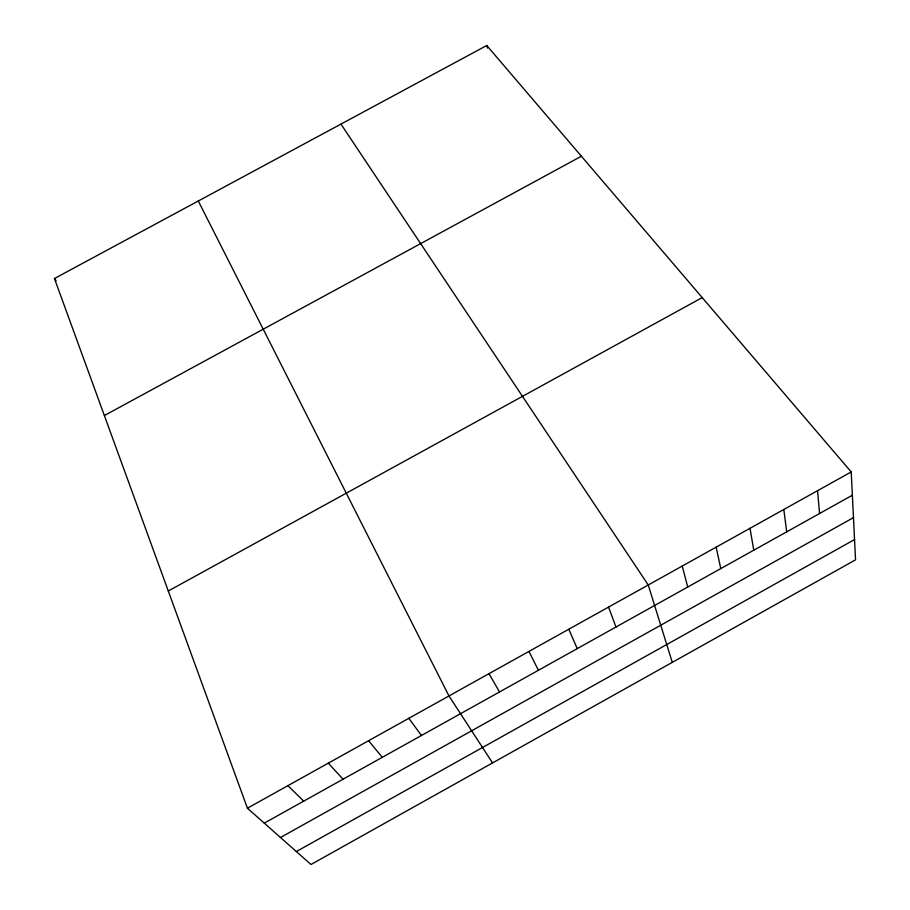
<?xml version="1.0" encoding="UTF-8"?>
<svg xmlns="http://www.w3.org/2000/svg" width="910" height="910" viewBox="0 0 910 910"><rect width="100%" height="100%" fill="white"/><g stroke="black" fill="none" stroke-linecap="round" stroke-linejoin="round"><path stroke-width="1.36" d="M296.353 851.544L854.547 539.573M247.418 808.205L851.214 471.949L486.759 45.5L54.452 278.528L247.418 808.205L310.981 864.5L855.548 559.832L851.214 471.949M264.275 823.129L852.363 495.222M280.496 837.496L853.466 517.642M168.293 590.999L702.202 297.593M104.377 415.551L581.388 156.236M287.913 785.648L303.701 801.141M328.317 763.149L343.036 779.21M368.618 740.706L382.28 757.325M54.452 278.528L56.102 280.678M408.84 718.308L421.444 735.496M340.954 124.09L648.238 584.982L672.285 662.366M492.56 762.91L448.971 695.957L198.289 200.996M489 673.662L499.51 691.964M528.949 651.423L538.413 670.272M568.807 629.231L577.236 648.625M608.562 607.084L615.968 627.035M486.759 45.5L487.544 48.082M682.238 566.054L687.721 587.018M716.159 547.16L720.777 568.591M750.022 528.312L753.764 550.197M783.817 509.486L786.695 531.838M817.544 490.706L819.557 513.513"/></g></svg>
